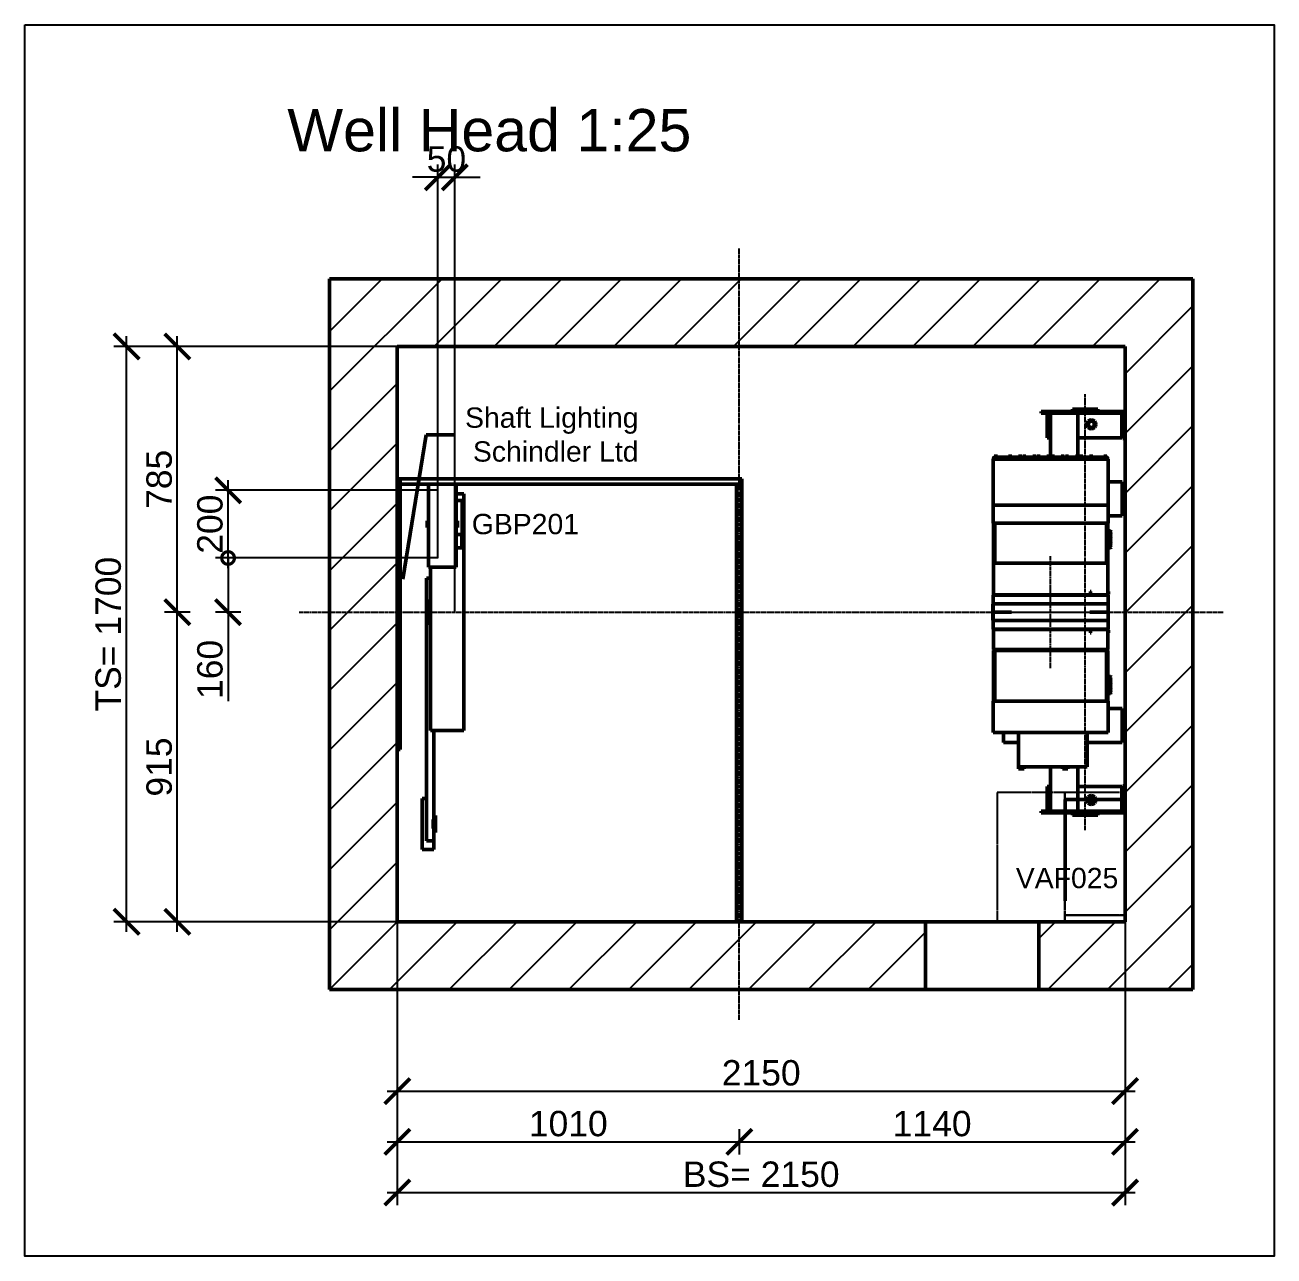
# Model space of a CAD drawing. Header units: millimetres. Extents: x -2854 to 202754, y -48725 to 27067.
# Drawn here: x 9630 to 13320, y -381 to 3256 of the extents above; entities that cross this region are included whole.
import ezdxf

# ---------------------------------------------------------------- set-up
doc = ezdxf.new("R2010")
doc.units = ezdxf.units.MM
doc.linetypes.add('ACISOTGB', pattern=[9, 4, -1, 1, -1, 1, -1])
doc.linetypes.add('AM_ISO08W050', pattern=[18, 12, -1.5, 3, -1.5])
for name, color, linetype, lineweight in [('AM_0', 7, 'Continuous', 50), ('AM_11', 173, 'ACISOTGB', 25), ('AM_5', 3, 'Continuous', 25), ('AM_8', 1, 'Continuous', 25), ('LDCar-AM_7', 4, 'AM_ISO08W050', 25), ('LDElectricalComponents-AM_0', 7, 'Continuous', 50), ('LDForces-AM_0', 7, 'Continuous', 50), ('LDGear-AM_0', 7, 'Continuous', 50), ('LDGear-AM_7', 4, 'AM_ISO08W050', 25), ('LDGovernor-AM_0', 7, 'Continuous', 50), ('LDShaft-AM_0', 7, 'Continuous', 50), ('LDShaft-AM_5', 3, 'Continuous', 25), ('LDShaft-AM_7', 4, 'AM_ISO08W050', 25)]:
    doc.layers.add(name, color=color, linetype=linetype, lineweight=lineweight)
doc.layers.add('AM_VIEWS', color=1, linetype='Continuous', lineweight=25, plot=False)
doc.styles.add('LD', font='ARIALUNI.ttf')
doc.dimstyles.new('LIFT', dxfattribs={"dimtxt": 2.5, "dimasz": 2.5, "dimexe": 1.25, "dimexo": 0, "dimgap": 0.5, "dimtad": 1, "dimdec": 0, "dimzin": 1, "dimdsep": 46, "dimtxsty": 'LD', "dimblk": 'ARCHTICK', "dimcen": 0, "dimdle": 1, "dimclrd": 3, "dimclre": 3, "dimclrt": 4, "dimadec": 0, "dimazin": 0, "dimtp": 0.1, "dimtm": 0.1, "dimtfac": 0.71, "dimtdec": 0, "dimtix": 1, "dimtmove": 0, "dimatfit": 3, "dimfxl": 1, "dimtolj": 1, "dimarcsym": 0})

# ---------------------------------------------------------------- blocks, each defined once
blk = doc.blocks.new('LD_20260610085844_000001F7')
at = {"layer": 'AM_8'}
for p, q in [((-200, 1567.8), (132.2, 1900)), ((-200, 1744.5), (-44.5, 1900)), ((109, 1700), (309, 1900)), ((285.8, 1700), (485.8, 1900)), ((462.6, 1700), (662.6, 1900)), ((639.3, 1700), (839.3, 1900)), ((816.1, 1700), (1016.1, 1900)), ((992.9, 1700), (1192.9, 1900)), ((1169.7, 1700), (1369.7, 1900)), ((1346.4, 1700), (1546.4, 1900)), ((1523.2, 1700), (1723.2, 1900)), ((1700, 1700), (1900, 1900)), ((1876.8, 1700), (2076.8, 1900)), ((2053.6, 1700), (2253.6, 1900)), ((2150, 1619.7), (2350, 1819.7)), ((2150, 1442.9), (2350, 1642.9)), ((-200, 1391), (0, 1591)), ((2150, 1266.1), (2350, 1466.1)), ((-200, 1214.2), (0, 1414.2)), ((2150, 1089.3), (2350, 1289.3)), ((-200, 1037.4), (0, 1237.4)), ((2150, 912.6), (2350, 1112.6)), ((-200, 860.7), (0, 1060.7)), ((2150, 735.8), (2350, 935.8)), ((-200, 683.9), (0, 883.9)), ((2150, 559), (2350, 759)), ((-200, 507.1), (0, 707.1)), ((2150, 382.2), (2350, 582.2)), ((-200, 330.3), (0, 530.3)), ((2150, 205.5), (2350, 405.5)), ((-200, 153.6), (0, 353.6)), ((2150, 28.7), (2350, 228.7)), ((-200, -23.2), (0, 176.8)), ((2098.1, -200), (2350, 51.9)), ((-200, -200), (0, 0)), ((-23.2, -200), (176.8, 0)), ((153.6, -200), (353.6, 0)), ((507.1, -200), (707.1, 0)), ((683.9, -200), (883.9, 0)), ((860.7, -200), (1060.7, 0)), ((1037.4, -200), (1237.4, 0)), ((1214.2, -200), (1414.2, 0)), ((1895, -49.5), (1944.5, 0)), ((1921.3, -200), (2121.3, 0)), ((330.3, -200), (530.3, 0)), ((1391, -200), (1560, -31)), ((2274.9, -200), (2350, -124.9))]:
    blk.add_line(p, q, dxfattribs=at)
blk = doc.blocks.new('LD_20260610085844_000001F8')
at = {"layer": 'LDShaft-AM_0'}
for p, q in [((0, 1900), (-200, 1900)), ((-200, 1900), (-200, -200)), ((2150, 1900), (0, 1900)), ((2350, 1900), (2150, 1900)), ((2350, -200), (2350, 1900)), ((0, 1700), (0, 1309)), ((0, 0), (0, 1700)), ((0, 1700), (2150, 1700)), ((2150, 299.8), (2150, 1700)), ((2150, 1700), (2150, 0)), ((0, 509), (0, 0)), ((0, 0), (1002, 0)), ((1560, 0), (0, 0)), ((1018, 0), (1972.5, 0)), ((1895, 0), (1560, 0)), ((1560, -200), (1560, 0)), ((2150, 0), (1895, 0)), ((1895, 0), (1895, -200)), ((-200, -200), (0, -200)), ((0, -200), (1560, -200)), ((1560, -200), (1895, -200)), ((1895, -200), (2150, -200)), ((2150, -200), (2350, -200))]:
    blk.add_line(p, q, dxfattribs=at)
blk = doc.blocks.new('LD_20260610085844_000001FA')
at = {"layer": 'LDForces-AM_0'}
for p, q in [((69, 350), (47, 350)), ((69, -350), (69, 350)), ((-29, 133), (-29, -350)), ((-29, -350), (69, -350))]:
    blk.add_line(p, q, dxfattribs=at)
blk = doc.blocks.new('LD_20260610085844_000001FC')
at = {"layer": 'AM_0'}
for p, q in [((0, 170.75), (-177.5, 170.75)), ((-177.5, 170.75), (-177.5, -129)), ((0, -129), (0, 170.75))]:
    blk.add_line(p, q, dxfattribs=at)
at = {"layer": 'AM_11'}
for p, q in [((-178, 191), (-378, 191)), ((-378, 191), (-378, -191)), ((-178, -191), (-178, 191)), ((0, 191), (-178, 191)), ((-178, 191), (-178, 171)), ((0, 171), (0, 191)), ((0, 171), (-178, 171)), ((-178, 171), (-178, -171)), ((-178, 171), (0, 171)), ((0, -171), (0, 171)), ((0, -171), (-178, -171)), ((-178, -171), (-178, -191)), ((-178, -171), (0, -171)), ((0, -191), (0, -171)), ((-378, -191), (-178, -191)), ((-178, -191), (0, -191))]:
    blk.add_line(p, q, dxfattribs=at)
blk = doc.blocks.new('LD_20260610085844_000001FD')
at = {"layer": 'AM_0'}
for p, q in [((-10, 100), (-22, 100)), ((-22, 100), (-22, -676)), ((0, -612.75), (0, -350)), ((-22, -551), (-35, -551)), ((-35, -551), (-35, -701)), ((0, -612.75), (-2, -612.75)), ((-2, -612.75), (-2, -639.25)), ((0, -601), (0, -621)), ((5, -601), (0, -601)), ((0, -639.25), (0, -612.75)), ((0, -621), (0, -631)), ((5, -621), (0, -621)), ((5, -621), (5, -601)), ((5, -631), (5, -621)), ((-2, -639.25), (0, -639.25)), ((0, -631), (0, -651)), ((0, -631), (5, -631)), ((0, -676), (0, -639.25)), ((0, -651), (5, -651)), ((5, -651), (5, -631)), ((-35, -701), (0, -701)), ((-22, -676), (0, -676)), ((0, -701), (0, -676))]:
    blk.add_line(p, q, dxfattribs=at)
blk = doc.blocks.new('LD_20260610085844_00000200')
at = {"layer": 'AM_0'}
for p, q in [((-72, -35), (-72, -45)), ((-72, -45), (-71.5, -45))]:
    blk.add_line(p, q, dxfattribs=at)
blk = doc.blocks.new('LD_20260610085844_00000201')
at = {"layer": 'LDShaft-AM_7'}
for p, q in [((0, -1205), (0, 1075)), ((-1300, 0), (1430, 0))]:
    blk.add_line(p, q, dxfattribs=at)
blk = doc.blocks.new('LD_20260610085844_00000203')
at = {"layer": 'LDElectricalComponents-AM_0'}
for p, q in [((8, 400), (0, 400)), ((0, 400), (0, 384)), ((0, 384), (0, -400)), ((0, 384), (8, 384)), ((1018, 400), (8, 400)), ((8, 400), (8, 384)), ((8, 384), (8, 400)), ((8, -400), (8, 384)), ((8, 384), (1018, 384)), ((1002, 384), (1002, -909)), ((1018, 384), (1002, 384)), ((1018, 384), (1018, 400)), ((1018, -909), (1018, 384)), ((0, -400), (8, -400))]:
    blk.add_line(p, q, dxfattribs=at)
blk = doc.blocks.new('LD_20260610085844_00000206')
at = {"layer": 'LDGovernor-AM_0'}
for p, q in [((-28, 118), (-28, -127)), ((54, -127), (54, 118)), ((72, 70), (54, 70)), ((72, -50), (72, 70)), ((-28, 10), (-32, 10)), ((-32, 10), (-32, 9.2)), ((-32, 9.2), (-32, 7.1)), ((-32, 7.1), (-32, 3.8)), ((-32, 3.8), (-32, 0)), ((-32, 0), (-32, -3.8)), ((58, 10), (54, 10)), ((58, 9.2), (58, 10)), ((58, 7.1), (58, 9.2)), ((58, 3.8), (58, 7.1)), ((58, 0), (58, 3.8)), ((58, -3.8), (58, 0)), ((-32, -3.8), (-32, -7.1)), ((-32, -7.1), (-32, -9.2)), ((-32, -9.2), (-32, -10)), ((-32, -10), (-28, -10)), ((54, -10), (58, -10)), ((71, -30), (54, -30)), ((58, -7.1), (58, -3.8)), ((58, -9.2), (58, -7.1)), ((58, -10), (58, -9.2)), ((71, -70), (71, -30)), ((54, -70), (71, -70)), ((71, -50), (72, -50)), ((-28, -127), (54, -127))]:
    blk.add_line(p, q, dxfattribs=at)
blk = doc.blocks.new('LD_20260610085844_0000020A')
at = {"layer": 'AM_0'}
for p, q in [((-10, 37.5), (-15, 37.5)), ((-15, 37.5), (-15, -37.5)), ((-15, -37.5), (-10, -37.5))]:
    blk.add_line(p, q, dxfattribs=at)
blk = doc.blocks.new('LD_20260610085844_0000020E')
at = {"layer": 'LDForces-AM_0'}
for p, q in [((2107, 1155), (2098.8, 1155)), ((2098.8, 1152.5), (2109, 1152.5)), ((2109, 1152.5), (2098.8, 1152.5)), ((2098.8, 1147.5), (2109, 1147.5)), ((2109, 1147.5), (2098.8, 1147.5)), ((2109, 1152.5), (2107, 1155)), ((2107, 1150), (2109, 1152.5)), ((2109, 1147.5), (2107, 1150)), ((2107, 1145), (2109, 1147.5)), ((2109, 1142.5), (2107, 1145)), ((2098.8, 1142.5), (2109, 1142.5)), ((2109, 1142.5), (2098.8, 1142.5)), ((2098.8, 1137.5), (2109, 1137.5)), ((2109, 1137.5), (2098.8, 1137.5)), ((2098.8, 1132.5), (2109, 1132.5)), ((2109, 1132.5), (2098.8, 1132.5)), ((2098.8, 1127.5), (2109, 1127.5)), ((2109, 1127.5), (2098.8, 1127.5)), ((2098.8, 1122.5), (2109, 1122.5)), ((2109, 1122.5), (2098.8, 1122.5)), ((2098.8, 1117.5), (2109, 1117.5)), ((2109, 1117.5), (2098.8, 1117.5)), ((2098.8, 1112.5), (2109, 1112.5)), ((2109, 1112.5), (2098.8, 1112.5)), ((2098.8, 1107.5), (2109, 1107.5)), ((2109, 1107.5), (2098.8, 1107.5)), ((2107, 1140), (2109, 1142.5)), ((2109, 1137.5), (2107, 1140)), ((2107, 1135), (2109, 1137.5)), ((2109, 1132.5), (2107, 1135)), ((2107, 1130), (2109, 1132.5)), ((2109, 1127.5), (2107, 1130)), ((2107, 1125), (2109, 1127.5)), ((2109, 1122.5), (2107, 1125)), ((2107, 1120), (2109, 1122.5)), ((2109, 1117.5), (2107, 1120)), ((2107, 1115), (2109, 1117.5)), ((2109, 1112.5), (2107, 1115)), ((2107, 1110), (2109, 1112.5)), ((2109, 1107.5), (2107, 1110)), ((2107, 1105), (2109, 1107.5)), ((2098.8, 1105), (2107, 1105)), ((2107, 725), (2098.8, 725)), ((2098.8, 722.5), (2109, 722.5)), ((2109, 722.5), (2098.8, 722.5)), ((2098.8, 717.5), (2109, 717.5)), ((2109, 717.5), (2098.8, 717.5)), ((2098.8, 712.5), (2109, 712.5)), ((2109, 712.5), (2098.8, 712.5)), ((2098.8, 707.5), (2109, 707.5)), ((2109, 707.5), (2098.8, 707.5)), ((2098.8, 702.5), (2109, 702.5)), ((2109, 702.5), (2098.8, 702.5)), ((2109, 722.5), (2107, 725)), ((2107, 720), (2109, 722.5)), ((2109, 717.5), (2107, 720)), ((2107, 715), (2109, 717.5)), ((2109, 712.5), (2107, 715)), ((2107, 710), (2109, 712.5)), ((2109, 707.5), (2107, 710)), ((2107, 705), (2109, 707.5)), ((2109, 702.5), (2107, 705)), ((2107, 700), (2109, 702.5)), ((2098.8, 697.5), (2109, 697.5)), ((2109, 697.5), (2098.8, 697.5)), ((2098.8, 692.5), (2109, 692.5)), ((2109, 692.5), (2098.8, 692.5)), ((2098.8, 687.5), (2109, 687.5)), ((2109, 687.5), (2098.8, 687.5)), ((2098.8, 682.5), (2109, 682.5)), ((2109, 682.5), (2098.8, 682.5)), ((2098.8, 677.5), (2109, 677.5)), ((2109, 677.5), (2098.8, 677.5)), ((2098.8, 675), (2107, 675)), ((2109, 697.5), (2107, 700)), ((2107, 695), (2109, 697.5)), ((2109, 692.5), (2107, 695)), ((2107, 690), (2109, 692.5)), ((2109, 687.5), (2107, 690)), ((2107, 685), (2109, 687.5)), ((2109, 682.5), (2107, 685)), ((2107, 680), (2109, 682.5)), ((2109, 677.5), (2107, 680)), ((2107, 675), (2109, 677.5))]:
    blk.add_line(p, q, dxfattribs=at)
blk = doc.blocks.new('LD_20260610085844_00000213')
at = {"layer": 'AM_0'}
for p, q in [((37.5, 15), (-37.5, 15)), ((-37.5, 15), (-37.5, 8)), ((37.5, 8), (37.5, 15))]:
    blk.add_line(p, q, dxfattribs=at)
blk = doc.blocks.new('LD_20260610085844_00000216')
at = {"layer": 'AM_0'}
for p, q in [((-37.5, -8), (-37.5, -15)), ((-37.5, -15), (37.5, -15)), ((37.5, -15), (37.5, -8))]:
    blk.add_line(p, q, dxfattribs=at)
blk = doc.blocks.new('LD_20260610085844_00000218')
at = {"layer": 'LDCar-AM_7'}
blk.add_line((0, -644), (0, 644), dxfattribs=at)
blk = doc.blocks.new('LD_20260610085844_00000219')
at = {"layer": 'LDGear-AM_0'}
for p, q in [((170, 452), (-170, 452)), ((-170, 452), (-170, 316)), ((-168.2, 456.5), (-168.5, 456.5)), ((-168.5, 456.5), (-168.5, 453.5)), ((168.5, 453.5), (-168.5, 453.5)), ((-168.5, 453.5), (-168.5, 452)), ((168.5, 453.5), (-168.5, 453.5)), ((-168.5, 453.5), (-168.5, 452)), ((168.5, 453.5), (-168.5, 453.5)), ((-168.5, 453.5), (-168.5, 452)), ((-168.5, 452), (168.5, 452)), ((-168.5, 452), (168.5, 452)), ((-168.5, 452), (168.5, 452)), ((-167.3, 456.5), (-168.2, 456.5)), ((-84.1, 457.6), (-167.9, 457.6)), ((-167.9, 457.6), (-167.9, 456.5)), ((-166, 456.5), (-167.3, 456.5)), ((-166.1, 460.7), (-166.5, 460.7)), ((-166.5, 460.7), (-166.5, 457.6)), ((-165.1, 460.7), (-166.1, 460.7)), ((-164.5, 456.5), (-166, 456.5)), ((-163.6, 460.7), (-165.1, 460.7)), ((-163, 456.5), (-164.5, 456.5)), ((-161.8, 460.7), (-163.6, 460.7)), ((-161.7, 456.5), (-163, 456.5)), ((-159.9, 460.7), (-161.8, 460.7)), ((-160.8, 456.5), (-161.7, 456.5)), ((-160.5, 456.5), (-160.8, 456.5)), ((-160.5, 453.5), (-160.5, 456.5)), ((-160.5, 453.5), (-84.1, 453.5)), ((-158.4, 460.7), (-159.9, 460.7)), ((-157.4, 460.7), (-158.4, 460.7)), ((-157, 460.7), (-157.4, 460.7)), ((-157, 457.6), (-157, 460.7)), ((-42.1, 457.6), (-125.9, 457.6)), ((-125.9, 457.6), (-125.9, 453.5)), ((-125.9, 453.5), (-42.1, 453.5)), ((-124.1, 460.7), (-124.5, 460.7)), ((-124.5, 460.7), (-124.5, 457.6)), ((-123.1, 460.7), (-124.1, 460.7)), ((-121.6, 460.7), (-123.1, 460.7)), ((-119.8, 460.7), (-121.6, 460.7)), ((-117.9, 460.7), (-119.8, 460.7)), ((-116.4, 460.7), (-117.9, 460.7)), ((-115.4, 460.7), (-116.4, 460.7)), ((-115, 460.7), (-115.4, 460.7)), ((-115, 457.6), (-115, 460.7)), ((-94.6, 460.7), (-95, 460.7)), ((-95, 460.7), (-95, 457.6)), ((-93.6, 460.7), (-94.6, 460.7)), ((-92.1, 460.7), (-93.6, 460.7)), ((-90.2, 460.7), (-92.1, 460.7)), ((-88.4, 460.7), (-90.2, 460.7)), ((-86.9, 460.7), (-88.4, 460.7)), ((-85.9, 460.7), (-86.9, 460.7)), ((-85.5, 460.7), (-85.9, 460.7)), ((-85.5, 457.6), (-85.5, 460.7)), ((-84.1, 453.5), (-84.1, 457.6)), ((-0.1, 457.6), (-83.9, 457.6)), ((-83.9, 457.6), (-83.9, 453.5)), ((-83.9, 453.5), (-4, 453.5)), ((-82.1, 460.7), (-82.5, 460.7)), ((-82.5, 460.7), (-82.5, 457.6)), ((-82.1, 460.7), (-82.5, 460.7)), ((-82.5, 460.7), (-82.5, 457.6)), ((-81.1, 460.7), (-82.1, 460.7)), ((-81.1, 460.7), (-82.1, 460.7)), ((-79.6, 460.7), (-81.1, 460.7)), ((-79.6, 460.7), (-81.1, 460.7)), ((-77.8, 460.7), (-79.6, 460.7)), ((-77.8, 460.7), (-79.6, 460.7)), ((-75.9, 460.7), (-77.8, 460.7)), ((-75.9, 460.7), (-77.8, 460.7)), ((-74.4, 460.7), (-75.9, 460.7)), ((-74.4, 460.7), (-75.9, 460.7)), ((-73.4, 460.7), (-74.4, 460.7)), ((-73.4, 460.7), (-74.4, 460.7)), ((-73, 460.7), (-73.4, 460.7)), ((-73, 460.7), (-73.4, 460.7)), ((-73, 457.6), (-73, 460.7)), ((-73, 457.6), (-73, 460.7)), ((-52.6, 460.7), (-53, 460.7)), ((-53, 460.7), (-53, 457.6)), ((-51.6, 460.7), (-52.6, 460.7)), ((-50.1, 460.7), (-51.6, 460.7)), ((-48.2, 460.7), (-50.1, 460.7)), ((-46.4, 460.7), (-48.2, 460.7)), ((-44.9, 460.7), (-46.4, 460.7)), ((-43.9, 460.7), (-44.9, 460.7)), ((-43.5, 460.7), (-43.9, 460.7)), ((-43.5, 457.6), (-43.5, 460.7)), ((-42.1, 453.5), (-42.1, 457.6)), ((41.9, 457.6), (-41.9, 457.6)), ((-41.9, 457.6), (-41.9, 453.5)), ((-41.9, 453.5), (-4, 453.5)), ((-40.1, 460.7), (-40.5, 460.7)), ((-40.5, 460.7), (-40.5, 457.6)), ((-39.1, 460.7), (-40.1, 460.7)), ((-37.6, 460.7), (-39.1, 460.7)), ((-35.8, 460.7), (-37.6, 460.7)), ((-33.9, 460.7), (-35.8, 460.7)), ((-32.4, 460.7), (-33.9, 460.7)), ((-31.4, 460.7), (-32.4, 460.7)), ((-31, 460.7), (-31.4, 460.7)), ((-31, 457.6), (-31, 460.7)), ((-10.6, 460.7), (-11, 460.7)), ((-11, 460.7), (-11, 457.6)), ((-10.6, 460.7), (-11, 460.7)), ((-11, 460.7), (-11, 457.6)), ((-9.6, 460.7), (-10.6, 460.7)), ((-9.6, 460.7), (-10.6, 460.7)), ((-8.1, 460.7), (-9.6, 460.7)), ((-8.1, 460.7), (-9.6, 460.7)), ((-6.2, 460.7), (-8.1, 460.7)), ((-6.2, 460.7), (-8.1, 460.7)), ((-4.4, 460.7), (-6.2, 460.7)), ((-4.4, 460.7), (-6.2, 460.7)), ((-2.9, 460.7), (-4.4, 460.7)), ((-2.9, 460.7), (-4.4, 460.7)), ((-3.7, 456.5), (-4, 456.5)), ((-4, 456.5), (-4, 453.5)), ((-2.8, 456.5), (-3.7, 456.5)), ((-1.9, 460.7), (-2.9, 460.7)), ((-1.9, 460.7), (-2.9, 460.7)), ((-1.5, 456.5), (-2.8, 456.5)), ((-1.5, 460.7), (-1.9, 460.7)), ((-1.5, 460.7), (-1.9, 460.7)), ((-1.5, 457.6), (-1.5, 460.7)), ((-1.5, 457.6), (-1.5, 460.7)), ((0, 456.5), (-1.5, 456.5)), ((-0.1, 456.5), (-0.1, 457.6)), ((1.5, 456.5), (0, 456.5)), ((83.9, 457.6), (0.1, 457.6)), ((0.1, 457.6), (0.1, 456.5)), ((1.9, 460.7), (1.5, 460.7)), ((1.5, 460.7), (1.5, 457.6)), ((1.9, 460.7), (1.5, 460.7)), ((1.5, 460.7), (1.5, 457.6)), ((2.8, 456.5), (1.5, 456.5)), ((2.9, 460.7), (1.9, 460.7)), ((2.9, 460.7), (1.9, 460.7)), ((3.7, 456.5), (2.8, 456.5)), ((4.4, 460.7), (2.9, 460.7)), ((4.4, 460.7), (2.9, 460.7)), ((4, 456.5), (3.7, 456.5)), ((4, 453.5), (4, 456.5)), ((4, 453.5), (41.9, 453.5)), ((4, 453.5), (83.9, 453.5)), ((6.2, 460.7), (4.4, 460.7)), ((6.2, 460.7), (4.4, 460.7)), ((8.1, 460.7), (6.2, 460.7)), ((8.1, 460.7), (6.2, 460.7)), ((9.6, 460.7), (8.1, 460.7)), ((9.6, 460.7), (8.1, 460.7)), ((10.6, 460.7), (9.6, 460.7)), ((10.6, 460.7), (9.6, 460.7)), ((11, 460.7), (10.6, 460.7)), ((11, 460.7), (10.6, 460.7)), ((11, 457.6), (11, 460.7)), ((11, 457.6), (11, 460.7)), ((31.4, 460.7), (31, 460.7)), ((31, 460.7), (31, 457.6)), ((32.4, 460.7), (31.4, 460.7)), ((33.9, 460.7), (32.4, 460.7)), ((35.8, 460.7), (33.9, 460.7)), ((37.6, 460.7), (35.8, 460.7)), ((39.1, 460.7), (37.6, 460.7)), ((40.1, 460.7), (39.1, 460.7)), ((40.5, 460.7), (40.1, 460.7)), ((40.5, 457.6), (40.5, 460.7)), ((41.9, 453.5), (41.9, 457.6)), ((125.9, 457.6), (42.1, 457.6)), ((42.1, 457.6), (42.1, 453.5)), ((42.1, 453.5), (125.9, 453.5)), ((43.9, 460.7), (43.5, 460.7)), ((43.5, 460.7), (43.5, 457.6)), ((44.9, 460.7), (43.9, 460.7)), ((46.4, 460.7), (44.9, 460.7)), ((48.2, 460.7), (46.4, 460.7)), ((50.1, 460.7), (48.2, 460.7)), ((51.6, 460.7), (50.1, 460.7)), ((52.6, 460.7), (51.6, 460.7)), ((53, 460.7), (52.6, 460.7)), ((53, 457.6), (53, 460.7)), ((73.4, 460.7), (73, 460.7)), ((73, 460.7), (73, 457.6)), ((73.4, 460.7), (73, 460.7)), ((73, 460.7), (73, 457.6)), ((74.4, 460.7), (73.4, 460.7)), ((74.4, 460.7), (73.4, 460.7)), ((75.9, 460.7), (74.4, 460.7)), ((75.9, 460.7), (74.4, 460.7)), ((77.8, 460.7), (75.9, 460.7)), ((77.8, 460.7), (75.9, 460.7)), ((79.6, 460.7), (77.8, 460.7)), ((79.6, 460.7), (77.8, 460.7)), ((81.1, 460.7), (79.6, 460.7)), ((81.1, 460.7), (79.6, 460.7)), ((82.1, 460.7), (81.1, 460.7)), ((82.1, 460.7), (81.1, 460.7)), ((82.5, 460.7), (82.1, 460.7)), ((82.5, 460.7), (82.1, 460.7)), ((82.5, 457.6), (82.5, 460.7)), ((82.5, 457.6), (82.5, 460.7)), ((83.9, 453.5), (83.9, 457.6)), ((167.9, 457.6), (84.1, 457.6)), ((84.1, 457.6), (84.1, 453.5)), ((84.1, 453.5), (160.5, 453.5)), ((85.9, 460.7), (85.5, 460.7)), ((85.5, 460.7), (85.5, 457.6)), ((86.9, 460.7), (85.9, 460.7)), ((88.4, 460.7), (86.9, 460.7)), ((90.2, 460.7), (88.4, 460.7)), ((92.1, 460.7), (90.2, 460.7)), ((93.6, 460.7), (92.1, 460.7)), ((94.6, 460.7), (93.6, 460.7)), ((95, 460.7), (94.6, 460.7)), ((95, 457.6), (95, 460.7)), ((115.4, 460.7), (115, 460.7)), ((115, 460.7), (115, 457.6)), ((116.4, 460.7), (115.4, 460.7)), ((117.9, 460.7), (116.4, 460.7)), ((119.8, 460.7), (117.9, 460.7)), ((121.6, 460.7), (119.8, 460.7)), ((123.1, 460.7), (121.6, 460.7)), ((124.1, 460.7), (123.1, 460.7)), ((124.5, 460.7), (124.1, 460.7)), ((124.5, 457.6), (124.5, 460.7)), ((125.9, 453.5), (125.9, 457.6)), ((157.4, 460.7), (157, 460.7)), ((157, 460.7), (157, 457.6)), ((158.4, 460.7), (157.4, 460.7)), ((159.9, 460.7), (158.4, 460.7)), ((161.8, 460.7), (159.9, 460.7)), ((160.8, 456.5), (160.5, 456.5)), ((160.5, 456.5), (160.5, 453.5)), ((161.7, 456.5), (160.8, 456.5)), ((163, 456.5), (161.7, 456.5)), ((163.6, 460.7), (161.8, 460.7)), ((164.5, 456.5), (163, 456.5)), ((165.1, 460.7), (163.6, 460.7)), ((166, 456.5), (164.5, 456.5)), ((166.1, 460.7), (165.1, 460.7)), ((167.3, 456.5), (166, 456.5)), ((166.5, 460.7), (166.1, 460.7)), ((166.5, 457.6), (166.5, 460.7)), ((168.2, 456.5), (167.3, 456.5)), ((167.9, 456.5), (167.9, 457.6)), ((168.5, 456.5), (168.2, 456.5)), ((168.5, 453.5), (168.5, 456.5)), ((168.5, 452), (168.5, 453.5)), ((168.5, 452), (168.5, 453.5)), ((168.5, 452), (168.5, 453.5)), ((170, 316), (170, 452)), ((-170, 316), (-170, 263)), ((-170, 316), (170, 316)), ((170, 263), (170, 316)), ((-170, 263), (170, 263)), ((-165.1, 263), (-168.8, 263)), ((-168.8, 263), (-168.8, 145)), ((165.1, 263), (-165.1, 263)), ((-165.1, 263), (-165.1, 145)), ((165.1, 145), (165.1, 263)), ((168.8, 263), (165.1, 263)), ((168.8, 145), (168.8, 263)), ((169, 145), (-169, 145)), ((-169, 145), (-169, 51.5)), ((169, 51.5), (169, 145)), ((170, 50), (-170, 50)), ((-170, 50), (-170, 25)), ((-169, 51.5), (169, 51.5)), ((168, 51.5), (-168, 51.5)), ((-168, 51.5), (-168, 50)), ((118.2, 61.5), (116.7, 61.5)), ((116.7, 53.5), (118.2, 53.5)), ((119.8, 61.5), (118.2, 61.5)), ((118.2, 61.5), (118.2, 53.5)), ((118.2, 53.5), (118.2, 61.5)), ((118.2, 53.5), (119.8, 53.5)), ((168, 50), (168, 51.5)), ((170.6, 61.5), (169, 61.5)), ((169, 53.5), (170.6, 53.5)), ((170, 25), (170, 50)), ((170.6, 53.5), (170.6, 61.5)), ((-170, 23.2), (-171, 23.2)), ((-171, 23.2), (-171, -23.2)), ((-170, 25), (170, 25)), ((170, 25), (-170, 25)), ((-170, 25), (-170, 0)), ((-170, -23.2), (-170, 23.2)), ((-170, 0), (-116, 0)), ((-116, 0), (-170, 0)), ((-170, 0), (-170, -25)), ((116, 0), (170, 0)), ((170, 0), (116, 0)), ((170, 0), (170, 25)), ((170, -25), (170, 0)), ((-171, -23.2), (-170, -23.2)), ((170, -25), (-170, -25)), ((-170, -25), (-170, -50)), ((-170, -25), (170, -25)), ((170, -50), (170, -25)), ((-170, -50), (170, -50)), ((169, -51.5), (-169, -51.5)), ((-169, -51.5), (-169, -110)), ((-166.8, -50), (-166.8, -51.5)), ((118.2, -53.5), (116.7, -53.5)), ((116.7, -61.5), (118.2, -61.5)), ((118.2, -53.5), (118.2, -61.5)), ((119.8, -53.5), (118.2, -53.5)), ((118.2, -61.5), (118.2, -53.5)), ((118.2, -61.5), (119.8, -61.5)), ((166.8, -51.5), (166.8, -50)), ((169, -110), (169, -51.5)), ((170.6, -53.5), (169, -53.5)), ((169, -61.5), (170.6, -61.5)), ((170.6, -61.5), (170.6, -53.5)), ((-169, -110), (169, -110)), ((-166.8, -110), (-166.8, -113)), ((-121.8, -113), (-121.8, -110)), ((-61.5, -110), (-61.5, -113)), ((61.5, -113), (61.5, -110)), ((121.8, -110), (121.8, -113)), ((166.8, -113), (166.8, -110)), ((-164.8, -113), (-168.8, -113)), ((-168.8, -113), (-168.8, -263)), ((-164.8, -113), (-164.8, -263)), ((164.8, -113), (-164.8, -113)), ((164.8, -263), (164.8, -113)), ((168.8, -113), (164.8, -113)), ((168.8, -263), (168.8, -113)), ((170, -263), (-170, -263)), ((-170, -263), (-170, -356)), ((-168.8, -263), (-164.8, -263)), ((-164.8, -263), (164.8, -263)), ((164.8, -263), (168.8, -263)), ((170, -356), (170, -263)), ((-170, -356), (170, -356)), ((-94.5, -356), (-94.5, -463.2)), ((107.9, -456.7), (107.9, -356)), ((-94.5, -463.2), (-93.9, -463.2)), ((-93.9, -463.2), (-92.2, -463.2)), ((-92.6, -456.7), (-86, -456.7)), ((-92.2, -463.2), (-89.6, -463.2)), ((-89.6, -463.2), (-86.5, -463.2)), ((-86.5, -463.2), (-83.4, -463.2)), ((-86, -456.7), (-64.1, -456.7)), ((-83.4, -463.2), (-80.8, -463.2)), ((-80.8, -463.2), (-79.1, -463.2)), ((-79.1, -463.2), (-78.5, -463.2)), ((-78.5, -463.2), (-78.5, -456.7)), ((-64.1, -456.7), (-31.4, -456.7)), ((-31.4, -456.7), (7.1, -456.7)), ((7.1, -456.7), (45.7, -456.7)), ((35.2, -456.7), (35.2, -463.2)), ((35.2, -463.2), (35.9, -463.2)), ((35.9, -463.2), (37.6, -463.2)), ((37.6, -463.2), (40.2, -463.2)), ((40.2, -463.2), (43.2, -463.2)), ((43.2, -463.2), (46.3, -463.2)), ((45.7, -456.7), (78.4, -456.7)), ((46.3, -463.2), (48.9, -463.2)), ((48.9, -463.2), (50.6, -463.2)), ((50.6, -463.2), (51.2, -463.2)), ((51.2, -463.2), (51.2, -456.7)), ((78.4, -456.7), (100.2, -456.7)), ((100.2, -456.7), (107.9, -456.7))]:
    blk.add_line(p, q, dxfattribs=at)
blk = doc.blocks.new('LD_20260610085844_0000021A')
at = {"layer": 'LDGear-AM_7'}
for p, q in [((0, -165), (0, 165)), ((-116, 0), (116, 0))]:
    blk.add_line(p, q, dxfattribs=at)
blk = doc.blocks.new('LD_20260610085844_0000021B')
at = {"layer": 'LDGear-AM_0'}
for p, q in [((218.5, 593), (-28, 593)), ((-28, 593), (-28, 588)), ((218.5, 513), (218.5, 593)), ((-28, 588), (213.5, 588)), ((-10, 588), (-10, 515.5)), ((0, 588), (0, 457.7)), ((80, 460.7), (80, 588)), ((107.5, 560.2), (106.5, 555)), ((106.5, 555), (107.5, 549.8)), ((109.6, 563.3), (107.5, 560.2)), ((109.6, 564), (109.6, 546)), ((130.4, 564), (109.6, 564)), ((110.5, 564.5), (110.1, 564)), ((114.8, 567.5), (110.5, 564.5)), ((111.7, 558.4), (111, 555)), ((111, 555), (111.7, 551.6)), ((113.6, 561.4), (111.7, 558.4)), ((116.6, 563.3), (113.6, 561.4)), ((120, 568.5), (114.8, 567.5)), ((120, 564), (116.6, 563.3)), ((125.2, 567.5), (120, 568.5)), ((123.4, 563.3), (120, 564)), ((126.4, 561.4), (123.4, 563.3)), ((129.5, 564.5), (125.2, 567.5)), ((128.3, 558.4), (126.4, 561.4)), ((129, 555), (128.3, 558.4)), ((128.3, 551.6), (129, 555)), ((129.9, 564), (129.5, 564.5)), ((130.4, 546), (130.4, 564)), ((132.5, 560.2), (130.4, 563.3)), ((133.5, 555), (132.5, 560.2)), ((132.5, 549.8), (133.5, 555)), ((210.5, 515.5), (210.5, 588)), ((213.5, 588), (213.5, 513)), ((107.5, 549.8), (109.6, 546.7)), ((109.6, 546), (130.4, 546)), ((110.1, 546), (110.5, 545.5)), ((110.5, 545.5), (114.8, 542.5)), ((111.7, 551.6), (113.6, 548.6)), ((113.6, 548.6), (116.6, 546.7)), ((114.8, 542.5), (120, 541.5)), ((116.6, 546.7), (120, 546)), ((120, 546), (123.4, 546.7)), ((120, 541.5), (125.2, 542.5)), ((123.4, 546.7), (126.4, 548.6)), ((125.2, 542.5), (129.5, 545.5)), ((126.4, 548.6), (128.3, 551.6)), ((129.5, 545.5), (129.9, 546)), ((130.4, 546.7), (132.5, 549.8)), ((-10, 515.5), (0, 515.5)), ((80, 515.5), (210.5, 515.5)), ((213.5, 513), (218.5, 513)), ((211, 385), (170, 385)), ((211, 285), (211, 385)), ((170, 285), (211, 285)), ((80, -113), (80, -110)), ((80, -110), (80, -110.5)), ((80, -110.5), (80, -113)), ((81.8, -110.5), (81.8, -110)), ((83.5, -110), (81.8, -110)), ((81.8, -113), (81.8, -110.5)), ((83.5, -111), (83.5, -110)), ((81.8, -111), (81.8, -113)), ((92.6, -111), (81.8, -111)), ((82.1, -111), (82.1, -113)), ((92.9, -111), (82.1, -111)), ((92.6, -113), (92.6, -111)), ((92.9, -113), (92.9, -111)), ((108.2, -111), (92.9, -111)), ((108.2, -111.7), (108.2, -111)), ((108.2, -113), (108.2, -111.7)), ((211, -285), (170, -285)), ((211, -385), (211, -285)), ((-139, -356), (-139, -385)), ((-139, -385), (-94.5, -385)), ((107.9, -385), (211, -385)), ((0, -456.7), (0, -588)), ((80, -588), (80, -456.7)), ((0, -515.5), (-10, -515.5)), ((-10, -515.5), (-10, -588)), ((210.5, -515.5), (80, -515.5)), ((210.5, -588), (210.5, -515.5)), ((218.5, -513), (213.5, -513)), ((213.5, -513), (213.5, -588)), ((218.5, -593), (218.5, -513)), ((107.5, -549.8), (106.5, -555)), ((109.6, -546.7), (107.5, -549.8)), ((109.6, -546), (109.6, -564)), ((130.4, -546), (109.6, -546)), ((110.5, -545.5), (110.1, -546)), ((114.8, -542.5), (110.5, -545.5)), ((111.7, -551.6), (111, -555)), ((113.6, -548.6), (111.7, -551.6)), ((116.6, -546.7), (113.6, -548.6)), ((120, -541.5), (114.8, -542.5)), ((120, -546), (116.6, -546.7)), ((125.2, -542.5), (120, -541.5)), ((123.4, -546.7), (120, -546)), ((126.4, -548.6), (123.4, -546.7)), ((129.5, -545.5), (125.2, -542.5)), ((128.3, -551.6), (126.4, -548.6)), ((129, -555), (128.3, -551.6)), ((129.9, -546), (129.5, -545.5)), ((130.4, -564), (130.4, -546)), ((132.5, -549.8), (130.4, -546.7)), ((133.5, -555), (132.5, -549.8)), ((213.5, -588), (-28, -588)), ((-28, -588), (-28, -593)), ((106.5, -555), (107.5, -560.2)), ((107.5, -560.2), (109.6, -563.3)), ((109.6, -564), (130.4, -564)), ((110.1, -564), (110.5, -564.5)), ((110.5, -564.5), (114.8, -567.5)), ((111, -555), (111.7, -558.4)), ((111.7, -558.4), (113.6, -561.4)), ((113.6, -561.4), (116.6, -563.3)), ((114.8, -567.5), (120, -568.5)), ((116.6, -563.3), (120, -564)), ((120, -564), (123.4, -563.3)), ((120, -568.5), (125.2, -567.5)), ((123.4, -563.3), (126.4, -561.4)), ((125.2, -567.5), (129.5, -564.5)), ((126.4, -561.4), (128.3, -558.4)), ((128.3, -558.4), (129, -555)), ((129.5, -564.5), (129.9, -564)), ((130.4, -563.3), (132.5, -560.2)), ((132.5, -560.2), (133.5, -555)), ((-28, -593), (218.5, -593))]:
    blk.add_line(p, q, dxfattribs=at)
blk = doc.blocks.new('_DotSmall')
at = {"color": 0, "linetype": 'ByBlock', "const_width": 0.5}
blk.add_lwpolyline([(-0.0625, 0, 1), (0.0625, 0, 1)], format="xyb", close=True, dxfattribs=at)
blk = doc.blocks.new('_ArchTick')
at = {"color": 0, "linetype": 'ByBlock', "const_width": 0.15}
blk.add_lwpolyline([(-0.5, -0.5), (0.5, 0.5)], dxfattribs=at)
blk = doc.blocks.new('*D2718')
at = {"layer": 'Defpoints', "color": 0, "transparency": 16777216}
for p in [(10229.7, 1681.3), (10267.2, 1681.3), (10267.2, 1521.2)]:
    blk.add_point(p, dxfattribs=at)
at = {"layer": 'LDShaft-AM_5', "color": 3, "lineweight": -2, "transparency": 16777216}
for p, q in [((10267.2, 1681.3), (10192.2, 1681.3)), ((10229.7, 1681.3), (10229.7, 1491.2)), ((10267.2, 1521.2), (10192.2, 1521.2)), ((10229.7, 1521.2), (10229.7, 1257.8))]:
    blk.add_line(p, q, dxfattribs=at)
at = {"layer": 'LDShaft-AM_5', "color": 3, "lineweight": -2, "transparency": 16777216, "xscale": 75, "yscale": 75, "zscale": 75}
for name, p, rotation in [('_DotSmall', (10229.7, 1681.3), 90), ('_ArchTick', (10229.7, 1521.2), 270)]:
    blk.add_blockref(name, p, dxfattribs=dict(at, rotation=rotation))
at = {"layer": 'LDShaft-AM_5', "color": 4, "transparency": 16777216, "insert": (10176.4, 1352), "char_height": 75, "attachment_point": 5, "rotation": 90, "style": 'LD'}
blk.add_mtext('\\A1;160', dxfattribs=at)
blk = doc.blocks.new('*D2719')
at = {"layer": 'Defpoints', "color": 0, "transparency": 16777216}
for p in [(10229.7, 1881.3), (10849.7, 1881.3), (10849.7, 1681.3)]:
    blk.add_point(p, dxfattribs=at)
at = {"layer": 'LDShaft-AM_5', "color": 3, "lineweight": -2, "transparency": 16777216}
for p, q in [((10229.7, 1651.3), (10229.7, 1911.3)), ((10849.7, 1881.3), (10192.2, 1881.3)), ((10849.7, 1681.3), (10192.2, 1681.3))]:
    blk.add_line(p, q, dxfattribs=at)
at = {"layer": 'LDShaft-AM_5', "color": 3, "lineweight": -2, "transparency": 16777216, "xscale": 75, "yscale": 75, "zscale": 75}
for name, p, rotation in [('_ArchTick', (10229.7, 1881.3), 90), ('_DotSmall', (10229.7, 1681.3), 270)]:
    blk.add_blockref(name, p, dxfattribs=dict(at, rotation=rotation))
at = {"layer": 'LDShaft-AM_5', "color": 4, "transparency": 16777216, "insert": (10176.4, 1781.2), "char_height": 75, "attachment_point": 5, "rotation": 90, "style": 'LD'}
blk.add_mtext('\\A1;200', dxfattribs=at)
blk = doc.blocks.new('*D2720')
at = {"layer": 'Defpoints', "color": 0, "transparency": 16777216}
for p in [(10899.7, 2806.2), (10849.7, 1681.2), (10899.7, 1521.2)]:
    blk.add_point(p, dxfattribs=at)
at = {"layer": 'LDShaft-AM_5', "color": 3, "lineweight": -2, "transparency": 16777216}
for p, q in [((10849.7, 1681.2), (10849.7, 2843.8)), ((10899.7, 1521.2), (10899.7, 2843.8)), ((10849.7, 2806.2), (10774.7, 2806.2)), ((10849.7, 2806.2), (10899.7, 2806.2)), ((10899.7, 2806.2), (10974.7, 2806.2))]:
    blk.add_line(p, q, dxfattribs=at)
at = {"layer": 'LDShaft-AM_5', "color": 3, "lineweight": -2, "transparency": 16777216, "xscale": 75, "yscale": 75, "zscale": 75}
blk.add_blockref('_ArchTick', (10849.7, 2806.2), dxfattribs=at)
at = {"layer": 'LDShaft-AM_5', "color": 3, "lineweight": -2, "transparency": 16777216, "xscale": 75, "yscale": 75, "zscale": 75, "rotation": 180}
blk.add_blockref('_ArchTick', (10899.7, 2806.2), dxfattribs=at)
at = {"layer": 'LDShaft-AM_5', "color": 4, "transparency": 16777216, "insert": (10874.7, 2859.6), "char_height": 75, "attachment_point": 5, "style": 'LD'}
blk.add_mtext('\\A1;50', dxfattribs=at)
blk = doc.blocks.new('*D2721')
at = {"layer": 'AM_5', "color": 3, "lineweight": -2, "transparency": 16777216}
for p, q in [((12879.7, 735.2), (12879.7, 68.8)), ((10729.7, 606.2), (10729.7, 68.8)), ((10699.7, 106.2), (12909.7, 106.2))]:
    blk.add_line(p, q, dxfattribs=at)
at = {"layer": 'Defpoints', "color": 0, "transparency": 16777216}
for p in [(12879.7, 735.2), (10729.7, 606.2), (12879.7, 106.2)]:
    blk.add_point(p, dxfattribs=at)
at = {"layer": 'AM_5', "color": 3, "lineweight": -2, "transparency": 16777216, "xscale": 75, "yscale": 75, "zscale": 75, "rotation": 180}
blk.add_blockref('_ArchTick', (10729.7, 106.2), dxfattribs=at)
at = {"layer": 'AM_5', "color": 3, "lineweight": -2, "transparency": 16777216, "xscale": 75, "yscale": 75, "zscale": 75}
blk.add_blockref('_ArchTick', (12879.7, 106.2), dxfattribs=at)
at = {"layer": 'AM_5', "color": 4, "transparency": 16777216, "insert": (11804.7, 159.6), "char_height": 75, "attachment_point": 5, "style": 'LD'}
blk.add_mtext('\\A1;2150', dxfattribs=at)
blk = doc.blocks.new('*D2722')
at = {"layer": 'Defpoints', "color": 0, "transparency": 16777216}
for p in [(10079.7, 1521.2), (10117.2, 1521.2), (10117.2, 606.3)]:
    blk.add_point(p, dxfattribs=at)
at = {"layer": 'LDShaft-AM_5', "color": 3, "lineweight": -2, "transparency": 16777216}
for p, q in [((10079.7, 576.3), (10079.7, 1551.3)), ((10117.2, 1521.2), (10042.2, 1521.2)), ((10117.2, 606.3), (10042.2, 606.3))]:
    blk.add_line(p, q, dxfattribs=at)
at = {"layer": 'LDShaft-AM_5', "color": 3, "lineweight": -2, "transparency": 16777216, "xscale": 75, "yscale": 75, "zscale": 75}
for p, rotation in [((10079.7, 1521.2), 90), ((10079.7, 606.3), 270)]:
    blk.add_blockref('_ArchTick', p, dxfattribs=dict(at, rotation=rotation))
at = {"layer": 'LDShaft-AM_5', "color": 4, "transparency": 16777216, "insert": (10026.4, 1063.7), "char_height": 75, "attachment_point": 5, "rotation": 90, "style": 'LD'}
blk.add_mtext('\\A1;915', dxfattribs=at)
blk = doc.blocks.new('*D2723')
at = {"layer": 'Defpoints', "color": 0, "transparency": 16777216}
for p in [(10079.7, 2306.3), (10117.2, 2306.3), (10117.2, 1521.2)]:
    blk.add_point(p, dxfattribs=at)
at = {"layer": 'LDShaft-AM_5', "color": 3, "lineweight": -2, "transparency": 16777216}
for p, q in [((10079.7, 1491.2), (10079.7, 2336.3)), ((10117.2, 2306.3), (10042.2, 2306.3)), ((10117.2, 1521.2), (10042.2, 1521.2))]:
    blk.add_line(p, q, dxfattribs=at)
at = {"layer": 'LDShaft-AM_5', "color": 3, "lineweight": -2, "transparency": 16777216, "xscale": 75, "yscale": 75, "zscale": 75}
for p, rotation in [((10079.7, 2306.3), 90), ((10079.7, 1521.2), 270)]:
    blk.add_blockref('_ArchTick', p, dxfattribs=dict(at, rotation=rotation))
at = {"layer": 'LDShaft-AM_5', "color": 4, "transparency": 16777216, "insert": (10026.4, 1913.7), "char_height": 75, "attachment_point": 5, "rotation": 90, "style": 'LD'}
blk.add_mtext('\\A1;785', dxfattribs=at)
blk = doc.blocks.new('*D2724')
at = {"layer": 'AM_5', "color": 3, "lineweight": -2, "transparency": 16777216}
for p, q in [((11739.7, -6.2), (11739.7, -81.2)), ((12879.7, -6.2), (12879.7, -81.2)), ((11709.7, -43.8), (12909.7, -43.8))]:
    blk.add_line(p, q, dxfattribs=at)
at = {"layer": 'Defpoints', "color": 0, "transparency": 16777216}
for p in [(11739.7, -6.2), (12879.7, -6.2), (12879.7, -43.8)]:
    blk.add_point(p, dxfattribs=at)
at = {"layer": 'AM_5', "color": 3, "lineweight": -2, "transparency": 16777216, "xscale": 75, "yscale": 75, "zscale": 75, "rotation": 180}
blk.add_blockref('_ArchTick', (11739.7, -43.8), dxfattribs=at)
at = {"layer": 'AM_5', "color": 3, "lineweight": -2, "transparency": 16777216, "xscale": 75, "yscale": 75, "zscale": 75}
blk.add_blockref('_ArchTick', (12879.7, -43.8), dxfattribs=at)
at = {"layer": 'AM_5', "color": 4, "transparency": 16777216, "insert": (12309.7, 9.6), "char_height": 75, "attachment_point": 5, "style": 'LD'}
blk.add_mtext('\\A1;1140', dxfattribs=at)
blk = doc.blocks.new('*D2725')
at = {"layer": 'Defpoints', "color": 0, "transparency": 16777216}
for p in [(10729.7, 606.2), (12879.7, 606.2), (12879.7, -193.8)]:
    blk.add_point(p, dxfattribs=at)
at = {"layer": 'LDShaft-AM_5', "color": 3, "lineweight": -2, "transparency": 16777216}
for p, q in [((10729.7, 606.2), (10729.7, -231.2)), ((12879.7, 606.2), (12879.7, -231.2)), ((10699.7, -193.8), (12909.7, -193.8))]:
    blk.add_line(p, q, dxfattribs=at)
at = {"layer": 'LDShaft-AM_5', "color": 3, "lineweight": -2, "transparency": 16777216, "xscale": 75, "yscale": 75, "zscale": 75, "rotation": 180}
blk.add_blockref('_ArchTick', (10729.7, -193.8), dxfattribs=at)
at = {"layer": 'LDShaft-AM_5', "color": 3, "lineweight": -2, "transparency": 16777216, "xscale": 75, "yscale": 75, "zscale": 75}
blk.add_blockref('_ArchTick', (12879.7, -193.8), dxfattribs=at)
at = {"layer": 'LDShaft-AM_5', "color": 4, "transparency": 16777216, "insert": (11804.7, -140), "char_height": 75, "attachment_point": 5, "style": 'LD'}
blk.add_mtext('\\A1;BS= 2150', dxfattribs=at)
blk = doc.blocks.new('*D2726')
at = {"layer": 'Defpoints', "color": 0, "transparency": 16777216}
for p in [(9929.7, 2306.3), (10729.7, 2306.3), (10729.7, 606.2)]:
    blk.add_point(p, dxfattribs=at)
at = {"layer": 'LDShaft-AM_5', "color": 3, "lineweight": -2, "transparency": 16777216}
for p, q in [((9929.7, 576.2), (9929.7, 2336.3)), ((10729.7, 2306.3), (9892.2, 2306.3)), ((10729.7, 606.2), (9892.2, 606.2))]:
    blk.add_line(p, q, dxfattribs=at)
at = {"layer": 'LDShaft-AM_5', "color": 3, "lineweight": -2, "transparency": 16777216, "xscale": 75, "yscale": 75, "zscale": 75}
for p, rotation in [((9929.7, 2306.3), 90), ((9929.7, 606.2), 270)]:
    blk.add_blockref('_ArchTick', p, dxfattribs=dict(at, rotation=rotation))
at = {"layer": 'LDShaft-AM_5', "color": 4, "transparency": 16777216, "insert": (9875.9, 1456.2), "char_height": 75, "attachment_point": 5, "rotation": 90, "style": 'LD'}
blk.add_mtext('\\A1;TS= 1700', dxfattribs=at)
blk = doc.blocks.new('*D2727')
at = {"layer": 'Defpoints', "color": 0, "transparency": 16777216}
for p in [(10729.7, -6.2), (11739.7, -6.2), (11739.7, -43.8)]:
    blk.add_point(p, dxfattribs=at)
at = {"layer": 'LDShaft-AM_5', "color": 3, "lineweight": -2, "transparency": 16777216}
for p, q in [((10729.7, -6.2), (10729.7, -81.2)), ((11739.7, -6.2), (11739.7, -81.2)), ((10699.7, -43.8), (11769.7, -43.8))]:
    blk.add_line(p, q, dxfattribs=at)
at = {"layer": 'LDShaft-AM_5', "color": 3, "lineweight": -2, "transparency": 16777216, "xscale": 75, "yscale": 75, "zscale": 75, "rotation": 180}
blk.add_blockref('_ArchTick', (10729.7, -43.8), dxfattribs=at)
at = {"layer": 'LDShaft-AM_5', "color": 3, "lineweight": -2, "transparency": 16777216, "xscale": 75, "yscale": 75, "zscale": 75}
blk.add_blockref('_ArchTick', (11739.7, -43.8), dxfattribs=at)
at = {"layer": 'LDShaft-AM_5', "color": 4, "transparency": 16777216, "insert": (11234.7, 9.6), "char_height": 75, "attachment_point": 5, "style": 'LD'}
blk.add_mtext('\\A1;1010', dxfattribs=at)
blk = doc.blocks.new('LD_20260610085844_0000021C')
at = {"layer": 'LDShaft-AM_0'}
for p, q in [((16.6, 1012.7), (85, 1439)), ((85, 1439), (170, 1439))]:
    blk.add_line(p, q, dxfattribs=at)
blk.add_solid([(0, 909), (-0.7, 1015.4), (33.9, 1009.9), (0, 909)], dxfattribs=at)
at = {"layer": 'LDShaft-AM_0', "insert": (200, 1359), "char_height": 60, "width": 1200, "attachment_point": 7, "style": 'LD'}
blk.add_mtext('\\fArial Unicode MS|b0|i0;\\l\\C256;Shaft Lighting\\P Schindler Ltd ', dxfattribs=at)

msp = doc.modelspace()

# ---------------------------------------------------------------- linework, layer by layer
at = {"layer": 'AM_VIEWS'}
msp.add_lwpolyline([(9629.7, 3256.2), (13319.7, 3256.2), (13319.7, -381.2), (9629.7, -381.2)], close=True, dxfattribs=at)

# ---------------------------------------------------------------- block references
for name, p in [('LD_20260610085844_00000201', (11739.7, 1521.2)), ('LD_20260610085844_000001F7', (10729.7, 606.2)), ('LD_20260610085844_000001F8', (10729.7, 606.2)), ('LD_20260610085844_00000218', (12761.7, 1521.2)), ('LD_20260610085844_0000021C', (10729.7, 606.2)), ('LD_20260610085844_0000021B', (12659.7, 1521.2)), ('LD_20260610085844_00000213', (12761.7, 2106.2)), ('LD_20260610085844_00000219', (12659.7, 1521.2)), ('LD_20260610085844_00000203', (10729.7, 1515.2)), ('LD_20260610085844_00000206', (10849.7, 1781.2)), ('LD_20260610085844_000001FA', (10856.7, 1521.2)), ('LD_20260610085844_0000020E', (10729.7, 606.2)), ('LD_20260610085844_0000021A', (12659.7, 1521.2)), ('LD_20260610085844_000001FD', (10837.7, 1521.2)), ('LD_20260610085844_0000020A', (10837.7, 1521.2)), ('LD_20260610085844_00000200', (12636.7, 1171.2)), ('LD_20260610085844_000001FC', (12879.7, 797.2)), ('LD_20260610085844_00000216', (12761.7, 936.2))]:
    msp.add_blockref(name, p)

# ---------------------------------------------------------------- texts
at = {"layer": 'LDShaft-AM_0', "style": 'LD'}
for s, insert, char_height, attachment_point in [('\\fArial Unicode MS|b0|i0;\\l\\C256;Well Head 1:25', (10404.7, 2881.2), 125, 7), ('\\fArial Unicode MS|b0|i0;\\l\\C7;GBP201 ', (10949.7, 1781.2), 60, 4), ('\\fArial Unicode MS|b0|i0;\\l\\C7; ', (12659.7, 1261.2), 50, 6), ('\\fArial Unicode MS|b0|i0;\\l\\C7; ', (12859.7, 1261.2), 50, 4), ('\\fArial Unicode MS|b0|i0;\\l\\C7; ', (12859.7, 1261.2), 50, 4), ('\\fArial Unicode MS|b0|i0;\\l\\C256;', (11131.9, 1050.9), 50, 7), ('\\fArial Unicode MS|b0|i0;\\l\\C256;VAF025', (12859.7, 735.2), 60, 6)]:
    msp.add_mtext(s, dxfattribs=dict(at, insert=insert, char_height=char_height, attachment_point=attachment_point))

# ---------------------------------------------------------------- dimensions: what is measured, and where the dimension line sits
at = {"layer": 'AM_5'}
for base, p1, p2, picture, middle in [((12879.7, 106.2), (10729.7, 606.2), (12879.7, 735.2), '*D2721', (11804.7, 159.6)), ((12879.7, -43.8), (11739.7, -6.2), (12879.7, -6.2), '*D2724', (12309.7, 9.6))]:
    dim = msp.add_linear_dim(base=base, p1=p1, p2=p2, dimstyle='LIFT', override={"dimscale": 30, "dimtxt": 2.5, "dimtix": 1}, dxfattribs=at)
    dim.commit()
    dim.dimension.update_dxf_attribs({"geometry": picture, "text_midpoint": middle})
at = {"layer": 'LDShaft-AM_5'}
for base, p1, p2, picture, middle in [((10899.7, 2806.2), (10849.7, 1681.2), (10899.7, 1521.2), '*D2720', (10874.7, 2859.6)), ((11739.7, -43.8), (10729.7, -6.2), (11739.7, -6.2), '*D2727', (11234.7, 9.6))]:
    dim = msp.add_linear_dim(base=base, p1=p1, p2=p2, dimstyle='LIFT', override={"dimscale": 30, "dimtxt": 2.5, "dimtix": 1}, dxfattribs=at)
    dim.commit()
    dim.dimension.update_dxf_attribs({"geometry": picture, "text_midpoint": middle})
dim = msp.add_linear_dim(base=(9929.7, 2306.2), p1=(10729.7, 606.2), p2=(10729.7, 2306.2), angle=90, text='TS= <>', dimstyle='LIFT', override={"dimscale": 30, "dimtxt": 2.5, "dimtix": 1}, dxfattribs=at)
dim.commit()
dim.dimension.update_dxf_attribs({"geometry": '*D2726', "text_midpoint": (9875.9, 1456.2)})
for base, p1, p2, override, picture, middle in [((10079.7, 2306.2), (10117.2, 1521.2), (10117.2, 2306.2), {"dimscale": 30, "dimtxt": 2.5, "dimtix": 1}, '*D2723', (10026.4, 1913.7)), ((10229.7, 1881.2), (10849.7, 1681.2), (10849.7, 1881.2), {"dimscale": 30, "dimtxt": 2.5, "dimblk1": 'DOTSMALL', "dimsah": 1, "dimtix": 1}, '*D2719', (10176.4, 1781.2)), ((10229.7, 1681.2), (10267.2, 1521.2), (10267.2, 1681.2), {"dimscale": 30, "dimtxt": 2.5, "dimjust": 1, "dimblk2": 'DOTSMALL', "dimsah": 1, "dimtix": 0}, '*D2718', (10176.4, 1352)), ((10079.7, 1521.2), (10117.2, 606.2), (10117.2, 1521.2), {"dimscale": 30, "dimtxt": 2.5, "dimtix": 1}, '*D2722', (10026.4, 1063.7))]:
    dim = msp.add_linear_dim(base=base, p1=p1, p2=p2, angle=90, dimstyle='LIFT', override=override, dxfattribs=at)
    dim.commit()
    dim.dimension.update_dxf_attribs({"geometry": picture, "text_midpoint": middle})
dim = msp.add_linear_dim(base=(12879.7, -193.8), p1=(10729.7, 606.2), p2=(12879.7, 606.2), text='BS= <>', dimstyle='LIFT', override={"dimscale": 30, "dimtxt": 2.5, "dimtix": 1}, dxfattribs=at)
dim.commit()
dim.dimension.update_dxf_attribs({"geometry": '*D2725', "text_midpoint": (11804.7, -140)})

doc.saveas('drawing.dxf')
